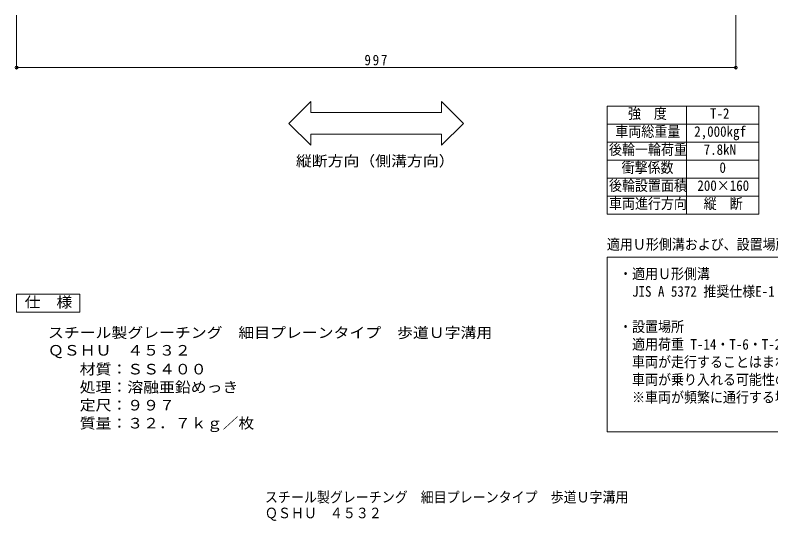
# Model space of a CAD drawing. Units: millimetres, scale not verified. Extents: x -756 to 935, y -687 to 667.
# Drawn here: x -756 to 292, y -687 to 14 of the extents above; entities that cross this region are included whole.
import ezdxf
from ezdxf.enums import TextEntityAlignment as Align

# ---------------------------------------------------------------- set-up
doc = ezdxf.new("R2010")
doc.units = ezdxf.units.MM
doc.header["$LTSCALE"] = 5
doc.header["$PDMODE"] = 32
doc.header["$PDSIZE"] = 4
for name, color, linetype, lineweight in [('A-4_寸法', 7, 'Continuous', 9), ('A-5_仕様文', 7, 'Continuous', 9), ('F-5_F-5ﾚｲﾔ', 7, 'Continuous', 9)]:
    doc.layers.add(name, color=color, linetype=linetype, lineweight=lineweight)
doc.styles.add('ＭＳ ゴシック', font='')
doc.styles.get('ＭＳ ゴシック').set_extended_font_data('MS Gothic')

msp = doc.modelspace()

# ---------------------------------------------------------------- linework, layer by layer
at = {"layer": 'A-4_寸法'}
for p, q in [((-753.757, -60.16), (-753.757, 14.151)), ((243.243, -60.16), (243.243, 14.151)), ((-753.757, -58.66), (243.243, -58.66))]:
    msp.add_line(p, q, dxfattribs=at)
for p in [(-753.757, -58.66), (243.243, -58.66)]:
    msp.add_point(p, dxfattribs=at)
at = {"layer": 'A-5_仕様文'}
for p, q in [((-345.895, -105.723), (-376.201, -136.029)), ((-345.895, -105.723), (-345.895, -121.029)), ((-164.619, -105.723), (-134.313, -136.029)), ((-164.619, -105.723), (-164.619, -121.029)), ((-345.895, -121.029), (-164.619, -121.029)), ((-376.201, -136.029), (-345.895, -166.335)), ((-134.313, -136.029), (-164.619, -166.335)), ((-345.895, -151.029), (-345.895, -166.335)), ((-345.895, -151.029), (-164.619, -151.029)), ((-164.619, -151.029), (-164.619, -166.335)), ((-753.757, -398.082), (-753.757, -373.082)), ((-753.757, -373.082), (-666.257, -373.082))]:
    msp.add_line(p, q, dxfattribs=at)
msp.add_lwpolyline([(-666.257, -373.082), (-666.257, -398.082), (-753.757, -398.082)], dxfattribs=at)
at = {"layer": 'F-5_F-5ﾚｲﾔ', "color": 2}
for p, q in [((65, -112.055), (65, -262.055)), ((65, -112.055), (275, -112.055)), ((175, -112.055), (175, -262.055)), ((275, -112.055), (275, -262.055)), ((65, -137.055), (275, -137.055)), ((65, -162.055), (275, -162.055)), ((65, -187.055), (275, -187.055)), ((65, -212.055), (275, -212.055)), ((65, -237.055), (275, -237.055)), ((65, -262.055), (275, -262.055)), ((65, -321.661), (935, -321.661)), ((65, -564.054), (65, -321.661))]:
    msp.add_line(p, q, dxfattribs=at)
msp.add_lwpolyline([(935, -321.661), (935, -564.054), (65, -564.054)], dxfattribs=at)

# ---------------------------------------------------------------- texts
at = {"layer": 'A-4_寸法', "color": 2, "insert": (-271.507, -55.66), "char_height": 14.66, "attachment_point": 7, "style": 'ＭＳ ゴシック'}
msp.add_mtext('\\T1.27;\\W0.9;997', dxfattribs=at)
at = {"layer": 'A-5_仕様文', "color": 2, "style": 'ＭＳ ゴシック', "width": 1.1}
for s, p in [('縦断方向（側溝方向）', (-366.507, -199.99)), ('仕\u3000様', (-742.535, -395.673)), ('スチール製グレーチング\u3000細目プレーンタイプ\u3000歩道Ｕ字溝用', (-710.23, -438.096)), ('ＱＳＨＵ\u3000４５３２', (-710.23, -462.543)), ('\u3000\u3000材質：ＳＳ４００', (-710.23, -488.692)), ('\u3000\u3000処理：溶融亜鉛めっき', (-710.23, -513.692)), ('\u3000\u3000定尺：９９７', (-710.23, -538.692)), ('\u3000\u3000質量：３２．７ｋｇ／枚', (-710.23, -563.692))]:
    msp.add_text(s, height=14.66, dxfattribs=at).set_placement(p, align=Align.BOTTOM_LEFT)
at = {"layer": 'F-5_F-5ﾚｲﾔ', "style": 'ＭＳ ゴシック', "width": 0.9}
for s, p in [('強\u3000度', (93.75, -134.055)), ('T-2', (207.5, -134.055)), ('車両総重量', (76.25, -159.055)), ('2,000kgf', (185.625, -159.055)), ('後輪一輪荷重', (67.5, -184.055)), ('7.8kN', (198.75, -184.055)), ('衝撃係数', (85, -209.055)), ('0', (220.625, -209.055)), ('後輪設置面積', (67.5, -234.055)), ('200×160', (190, -234.055)), ('車両進行方向', (67.5, -259.055)), ('縦\u3000断', (198.75, -259.055)), ('適用Ｕ形側溝および、設置場所について', (64.559, -315.595)), ('・適用Ｕ形側溝', (81.474, -356.373)), ('\u3000JIS A 5372 推奨仕様E-1 U形側溝、推奨仕様E-2 上ぶた式U形側溝の本体に適用します。', (81.474, -380.842)), ('・設置場所', (81.474, -429.781)), ('\u3000適用荷重 T-14・T-6・T-2は、建物内、建物敷地内、公園敷地内、車道以外で、', (81.474, -454.251)), ('\u3000車両が走行することはまれで、走行することがあっても一時待避などで低速で走行するような、', (81.474, -478.72)), ('\u3000車両が乗り入れる可能性のある場所に設置できます。 ', (81.474, -503.189)), ('\u3000※車両が頻繁に通行する場所や、フォークリフト等の特殊車両が通行する場所には適しません。', (81.474, -527.659))]:
    msp.add_text(s, height=14.66, dxfattribs=at).set_placement(p, align=Align.BOTTOM_LEFT)
at = {"layer": 'F-5_F-5ﾚｲﾔ', "color": 2, "style": 'ＭＳ ゴシック', "width": 0.9}
for s, p in [('スチール製グレーチング\u3000細目プレーンタイプ\u3000歩道Ｕ字溝用', (-409.447, -666.256)), ('ＱＳＨＵ\u3000４５３２', (-409.447, -688.191))]:
    msp.add_text(s, height=14.66, dxfattribs=at).set_placement(p, align=Align.BOTTOM_LEFT)

doc.saveas('drawing.dxf')
